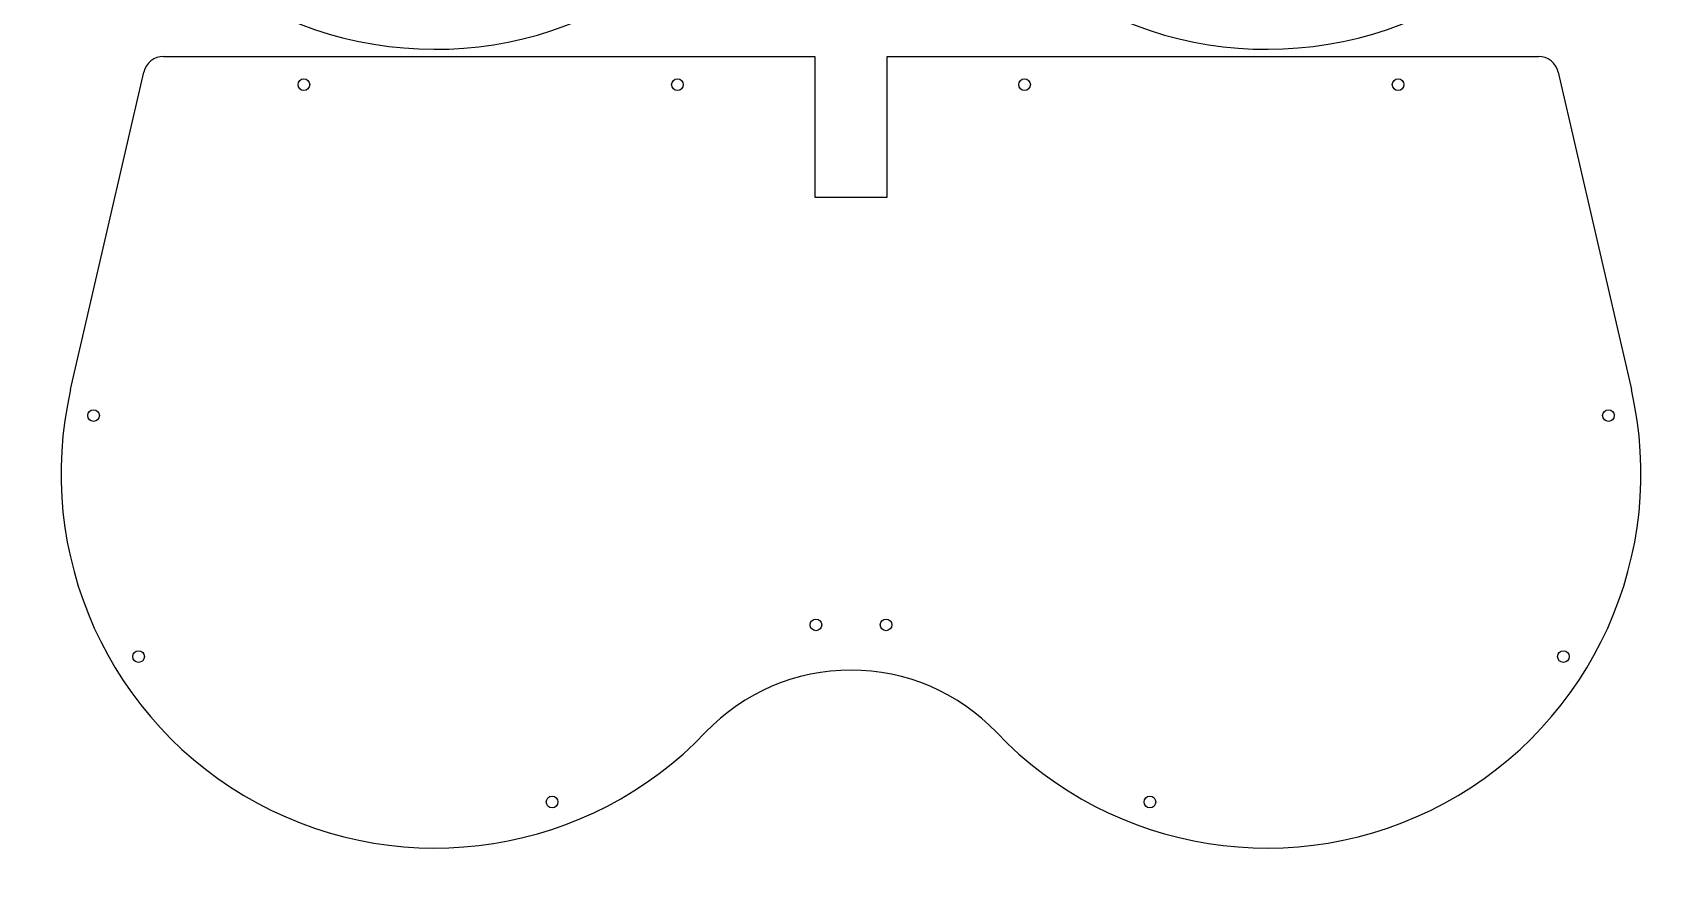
# Model space of a CAD drawing. Extents: x -4 to 403, y -6 to 597.
# Drawn here: x -3.9 to 403, y -5.6 to 205.8 of the extents above; entities that cross this region are included whole.
import ezdxf

# ---------------------------------------------------------------- set-up
doc = ezdxf.new("R2010")
doc.units = 0
doc.layers.get('0').update_dxf_attribs({"linetype": 'CONTINUOUS'})

msp = doc.modelspace()

# ---------------------------------------------------------------- linework, layer by layer
at = {"color": 1}
for p, q in [((28.62647, 199.869661), (190.556188, 199.869661)), ((190.556188, 199.869661), (190.556188, 164.869662)), ((208.556186, 164.869662), (208.556186, 199.869661)), ((208.556186, 199.869661), (370.485919, 199.869661)), ((5.533583, 117.07044), (23.754619, 195.994416)), ((375.357752, 195.994416), (393.578781, 117.07044)), ((64.965496, 192.869661), (64.965496, 192.869661)), ((157.868073, 192.869661), (157.868073, 192.869661)), ((244.144287, 192.869661), (244.144287, 192.869661)), ((337.046876, 192.869661), (337.046876, 192.869661)), ((190.556188, 164.869662), (208.556186, 164.869662)), ((12.679419, 110.623937), (12.679419, 110.623937)), ((389.332973, 110.623937), (389.332973, 110.623937)), ((192.290484, 58.628116), (192.290484, 58.628116)), ((209.721894, 58.628116), (209.721894, 58.628116)), ((23.883712, 50.741752), (23.883712, 50.741752)), ((378.128638, 50.741752), (378.128638, 50.741752)), ((126.689494, 14.603682), (126.689494, 14.603682)), ((275.322883, 14.603682), (275.322883, 14.603682))]:
    msp.add_line(p, q, dxfattribs=at)
for points in [[(52.003148, 212.796126), (88.870384, 192.912247), (134.48078, 200.128497), (163.409162, 230.422233)], [(235.703212, 230.422233), (264.631597, 200.128508), (310.241986, 192.912265), (347.109215, 212.796142)], [(28.62647, 199.869661), (26.298365, 199.869661), (24.278328, 198.262851), (23.754619, 195.994416)], [(375.357752, 195.994416), (374.834044, 198.262845), (372.814017, 199.869653), (370.485919, 199.869661)], [(62.065496, 192.869661), (62.065496, 193.670473), (62.714684, 194.31966), (63.515495, 194.31966)], [(63.515495, 191.419661), (62.714684, 191.419661), (62.065496, 192.068848), (62.065496, 192.869661)], [(63.515495, 194.31966), (64.316309, 194.31966), (64.965496, 193.670473), (64.965496, 192.869661)], [(64.965496, 192.869661), (64.965496, 192.068848), (64.316309, 191.419661), (63.515495, 191.419661)], [(154.968074, 192.869661), (154.968074, 193.670473), (155.617261, 194.31966), (156.418072, 194.31966)], [(156.418072, 191.419661), (155.617261, 191.419661), (154.968074, 192.068848), (154.968074, 192.869661)], [(156.418072, 194.31966), (157.218886, 194.31966), (157.868073, 193.670473), (157.868073, 192.869661)], [(157.868073, 192.869661), (157.868073, 192.068848), (157.218886, 191.419661), (156.418072, 191.419661)], [(241.244287, 192.869661), (241.244287, 193.670473), (241.893475, 194.31966), (242.694289, 194.31966)], [(242.694289, 191.419661), (241.893475, 191.419661), (241.244287, 192.068848), (241.244287, 192.869661)], [(242.694289, 194.31966), (243.4951, 194.31966), (244.144287, 193.670473), (244.144287, 192.869661)], [(244.144287, 192.869661), (244.144287, 192.068848), (243.4951, 191.419661), (242.694289, 191.419661)], [(334.146873, 192.869661), (334.146873, 193.670473), (334.796069, 194.31966), (335.596874, 194.31966)], [(335.596874, 191.419661), (334.796069, 191.419661), (334.146873, 192.068848), (334.146873, 192.869661)], [(335.596874, 194.31966), (336.397708, 194.31966), (337.046876, 193.670473), (337.046876, 192.869661)], [(337.046876, 192.869661), (337.046876, 192.068848), (336.397708, 191.419661), (335.596874, 191.419661)], [(5.533583, 117.07044), (-3.88905, 76.256524), (15.135912, 34.180007), (52.003148, 14.296128)], [(347.109215, 14.296144), (383.976445, 34.180021), (403.001406, 76.256529), (393.578781, 117.07044)], [(9.779419, 110.623937), (9.779419, 111.424748), (10.428606, 112.073936), (11.229418, 112.073936)], [(11.229418, 109.173936), (10.428606, 109.173936), (9.779419, 109.823123), (9.779419, 110.623937)], [(11.229418, 112.073936), (12.030231, 112.073936), (12.679419, 111.424748), (12.679419, 110.623937)], [(12.679419, 110.623937), (12.679419, 109.823123), (12.030231, 109.173936), (11.229418, 109.173936)], [(386.432971, 110.623937), (386.432971, 111.424748), (387.082138, 112.073936), (387.882972, 112.073936)], [(387.882972, 109.173936), (387.082138, 109.173936), (386.432971, 109.823123), (386.432971, 110.623937)], [(387.882972, 112.073936), (388.683777, 112.073936), (389.332973, 111.424748), (389.332973, 110.623937)], [(389.332973, 110.623937), (389.332973, 109.823123), (388.683777, 109.173936), (387.882972, 109.173936)], [(189.390484, 58.628116), (189.390484, 59.42893), (190.039671, 60.078118), (190.840485, 60.078118)], [(190.840485, 57.178118), (190.039671, 57.178118), (189.390484, 57.827305), (189.390484, 58.628116)], [(190.840485, 60.078118), (191.641299, 60.078118), (192.290484, 59.42893), (192.290484, 58.628116)], [(192.290484, 58.628116), (192.290484, 57.827305), (191.641299, 57.178118), (190.840485, 57.178118)], [(206.821894, 58.628116), (206.821894, 59.42893), (207.471079, 60.078118), (208.271893, 60.078118)], [(208.271893, 57.178118), (207.471079, 57.178118), (206.821894, 57.827305), (206.821894, 58.628116)], [(208.271893, 60.078118), (209.072707, 60.078118), (209.721894, 59.42893), (209.721894, 58.628116)], [(209.721894, 58.628116), (209.721894, 57.827305), (209.072707, 57.178118), (208.271893, 57.178118)], [(20.983712, 50.741752), (20.983712, 51.542563), (21.632899, 52.191751), (22.433712, 52.191751)], [(22.433712, 49.291751), (21.632899, 49.291751), (20.983712, 49.940938), (20.983712, 50.741752)], [(22.433712, 52.191751), (23.234525, 52.191751), (23.883712, 51.542563), (23.883712, 50.741752)], [(23.883712, 50.741752), (23.883712, 49.940938), (23.234525, 49.291751), (22.433712, 49.291751)], [(375.228664, 50.741752), (375.228664, 51.542563), (375.877831, 52.191751), (376.678637, 52.191751)], [(376.678637, 49.291751), (375.877831, 49.291751), (375.228664, 49.940938), (375.228664, 50.741752)], [(376.678637, 52.191751), (377.479471, 52.191751), (378.128638, 51.542563), (378.128638, 50.741752)], [(378.128638, 50.741752), (378.128638, 49.940938), (377.479471, 49.291751), (376.678637, 49.291751)], [(199.556187, 47.385271), (185.90074, 47.385271), (172.839902, 41.798083), (163.409162, 31.922235)], [(235.703212, 31.922235), (226.272473, 41.798083), (213.211635, 47.385271), (199.556187, 47.385271)], [(52.003148, 14.296128), (88.870384, -5.587751), (134.48078, 1.628499), (163.409162, 31.922235)], [(235.703212, 31.922235), (264.631597, 1.62851), (310.241986, -5.587733), (347.109215, 14.296144)], [(123.789494, 14.603682), (123.789494, 15.404493), (124.438682, 16.053681), (125.239493, 16.053681)], [(125.239493, 13.153681), (124.438682, 13.153681), (123.789494, 13.802868), (123.789494, 14.603682)], [(125.239493, 16.053681), (126.040307, 16.053681), (126.689494, 15.404493), (126.689494, 14.603682)], [(126.689494, 14.603682), (126.689494, 13.802868), (126.040307, 13.153681), (125.239493, 13.153681)], [(272.422883, 14.603682), (272.422883, 15.404493), (273.072071, 16.053681), (273.872885, 16.053681)], [(273.872885, 13.153681), (273.072071, 13.153681), (272.422883, 13.802868), (272.422883, 14.603682)], [(273.872885, 16.053681), (274.673696, 16.053681), (275.322883, 15.404493), (275.322883, 14.603682)], [(275.322883, 14.603682), (275.322883, 13.802868), (274.673696, 13.153681), (273.872885, 13.153681)]]:
    msp.add_open_spline(points, degree=3, dxfattribs=at)

doc.saveas('drawing.dxf')
